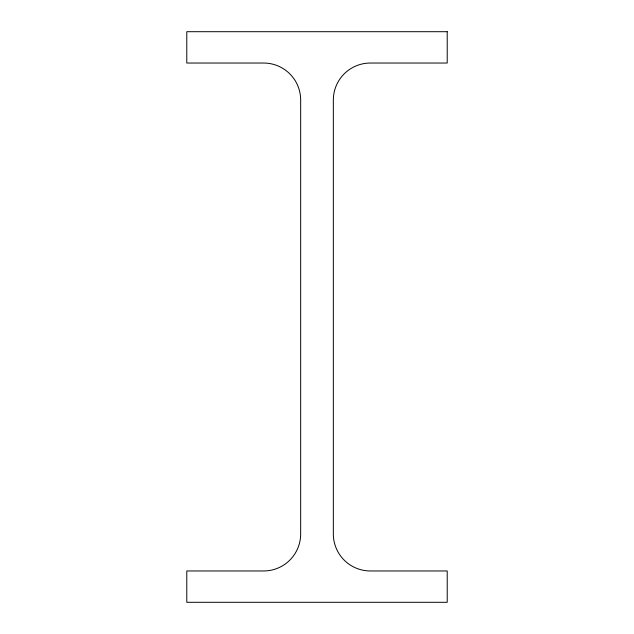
<?xml version="1.0" encoding="UTF-8"?>
<svg xmlns="http://www.w3.org/2000/svg" width="634" height="634" viewBox="0 0 634 634"><rect width="100%" height="100%" fill="white"/><g stroke="black" fill="none" stroke-linecap="round" stroke-linejoin="round"><path stroke-width="0.95" d="M447.216 31.7L186.784 31.7L186.784 63.035L263.649 63.035A37.018 37.018 0 0 1 300.667 100.053L300.667 533.947A37.018 37.018 0 0 1 263.649 570.965L186.784 570.965L186.784 602.3L447.216 602.3L447.216 570.965L370.351 570.965A37.018 37.018 0 0 1 333.333 533.947L333.333 100.053A37.018 37.018 0 0 1 370.351 63.035L447.216 63.035L447.216 31.7"/></g></svg>
